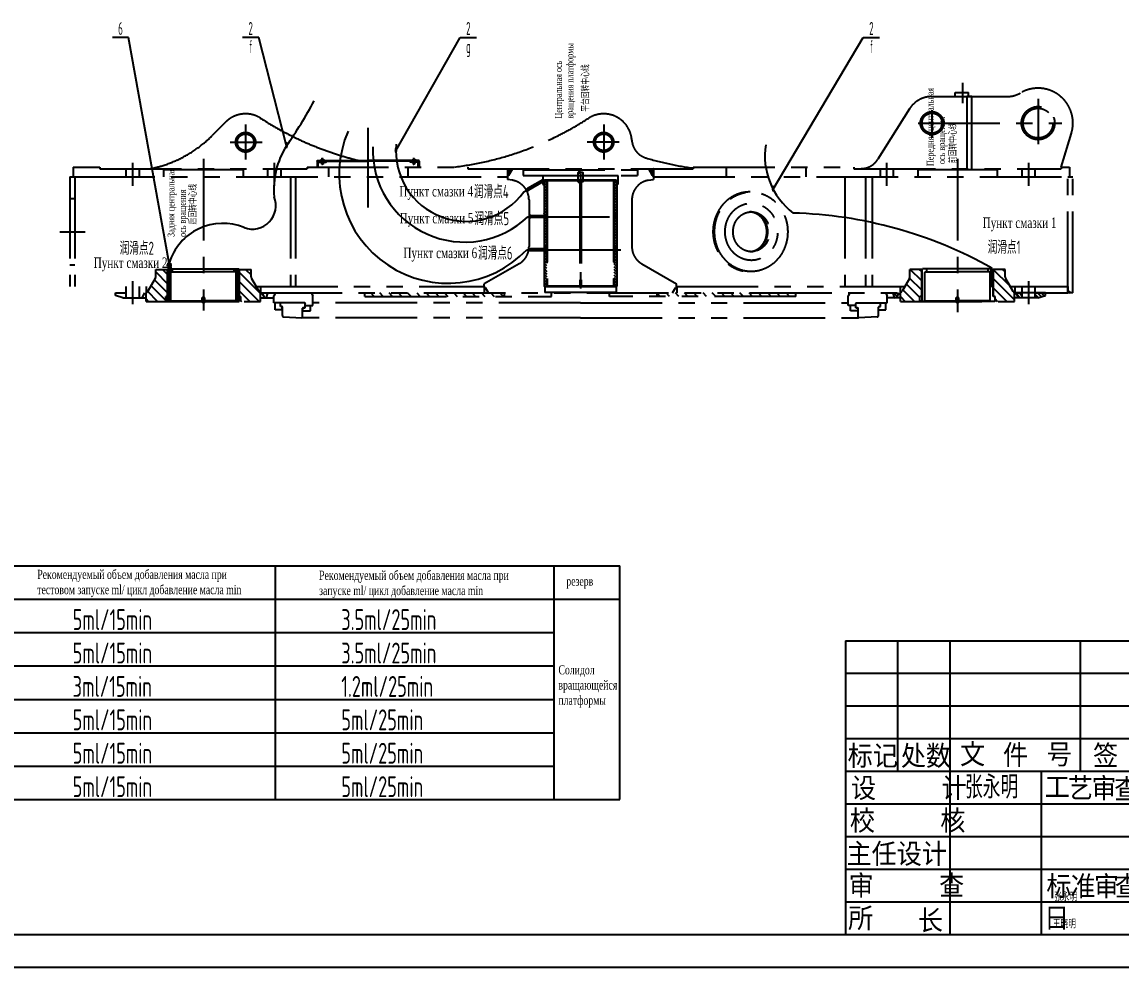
# Model space of a CAD drawing. Header units: millimetres. Extents: x 0 to 21000, y 0 to 14850.
# Drawn here: x 5441 to 13867, y 0 to 7240 of the extents above; entities that cross this region are included whole.
import ezdxf
from ezdxf.enums import TextEntityAlignment as Align

# ---------------------------------------------------------------- set-up
doc = ezdxf.new("R2010")
doc.units = ezdxf.units.MM
doc.header["$LTSCALE"] = 500
doc.linetypes.add('G', pattern=[2, 1.25, -0.25, 0.25, -0.25])
doc.linetypes.add('K', pattern=[2.5, 1.25, -0.25, 0.25, -0.25, 0.25, -0.25])
for name, color, linetype in [('01', 7, 'Continuous'), ('02', 1, 'Continuous'), ('05', 4, 'G'), ('07', 6, 'K'), ('11', 3, 'Continuous'), ('THICK', 7, 'Continuous')]:
    doc.layers.add(name, color=color, linetype=linetype)
doc.styles.get("Standard").update_dxf_attribs({"font": 'isocp', "width": 0.707, "bigfont": 'intecad.shx'})
pattern_1 = [(315, (2441.695, -620.494), (35.35534, 35.35534), [])]

# ---------------------------------------------------------------- blocks, each defined once
blk = doc.blocks.new('*U46')
at = {"layer": '01'}
for p, q in [((-8.4, 0), (-8.4, 8.9)), ((-8.4, 8.9), (0, 8.9)), ((-8.4, 5), (0, 5)), ((0, 8.9), (0, 0)), ((0, -8.9), (0, 0)), ((-8.4, 0), (-8.4, -8.9)), ((-8.4, -5), (0, -5)), ((-8.4, -8.9), (0, -8.9))]:
    blk.add_line(p, q, dxfattribs=at)
at = {"layer": '05'}
blk.add_line((-9.5, 0), (1.1, 0), dxfattribs=at)
blk = doc.blocks.new('*U47')
at = {"layer": '01'}
for p, q in [((-7.7, 2.6), (-7.7, 0)), ((0, 2.6), (-7.7, 2.6)), ((-7.7, 0), (0, 0)), ((0, 0), (-1.5, 2.6)), ((0, 2.6), (1.5, 0)), ((0, 2.6), (7.7, 2.6)), ((7.7, 0), (0, 0)), ((7.7, 2.6), (7.7, 0))]:
    blk.add_line(p, q, dxfattribs=at)
at = {"layer": '05'}
blk.add_line((0, 4.7), (0, -2.1), dxfattribs=at)
blk = doc.blocks.new('headb')
at = {"layer": 'THICK'}
for p, q in [((-180, 45), (-180, 0)), ((-180, 45), (0, 45)), ((-172, 44.98), (-172, 45)), ((-172, 25), (-172, 45)), ((-164, 0), (-164, 45)), ((-144, 25), (-144, 45)), ((-180, 30), (-120, 30)), ((-180, 25), (-120, 25)), ((-150, 0), (-150, 25)), ((-180, 0), (0, 0))]:
    blk.add_line(p, q, dxfattribs=at)
at = {"layer": 'THICK', "color": 3}
for p, q in [((-180, 40), (-120, 40)), ((-180, 35), (-120, 35)), ((-180, 20), (-120, 20)), ((-180, 15), (-120, 15)), ((-180, 10), (-120, 10)), ((-180, 5), (-120, 5))]:
    blk.add_line(p, q, dxfattribs=at)
at = {"insert": (-161.72, 24.32), "char_height": 3.5, "width": 10.6801, "attachment_point": 1}
blk.add_mtext('张永明', dxfattribs=at)
at = {"layer": 'THICK', "color": 3}
for s, p in [('\\M+5B1EA\\M+5BCC7', (-175.84, 27.44)), ('\\M+5B4A6\\M+5CAFD', (-167.69, 27.44)), ('\\M+5CEC4', (-160.55, 27.69)), ('\\M+5BCFE', (-153.97, 27.57)), ('\\M+5BAC5', (-147.27, 27.57)), ('\\M+5B9A4', (-147.58, 22.5)), ('\\M+5D2D5', (-144.03, 22.5)), ('\\M+5C9F3', (-140.42, 22.5)), ('\\M+5B2E9', (-136.94, 22.36)), ('\\M+5B1EA', (-147.32, 7.46)), ('\\M+5D7BC', (-143.65, 7.46)), ('\\M+5C9F3', (-140.04, 7.46)), ('\\M+5B2E9', (-136.84, 7.46)), ('\\M+5CBF9', (-177.7, 2.53)), ('\\M+5B3A4', (-167.02, 2.21))]:
    blk.add_text(s, height=3.5, dxfattribs=at).set_placement(p, align=Align.MIDDLE)
for s, p in [('\\M+5C7A9 \\M+5D7D6', (-142.1, 25.56)), ('\\M+5C9E8     \\M+5BCC6', (-179.18, 20.57)), ('\\M+5D0A3     \\M+5BACB', (-179.36, 15.59)), ('\\M+5D6F7\\M+5C8CE\\M+5C9E8\\M+5BCC6', (-179.87, 10.5)), ('\\M+5C9F3     \\M+5B2E9', (-179.54, 5.64)), ('\\M+5C8D5     \\M+5C6DA', (-149.6, 0.66))]:
    blk.add_text(s, height=3.5, dxfattribs=at).set_placement(p)
blk = doc.blocks.new('*U63')
at = {"layer": '01'}
blk.add_lwpolyline([(25, 5), (415, 5)], dxfattribs=at)
at = {"layer": '02'}
blk.add_lwpolyline([(0, 0), (420, 0)], dxfattribs=at)

msp = doc.modelspace()

# ---------------------------------------------------------------- hatches: boundary and pattern name
at = {"layer": '07', "linetype": 'K'}
h = msp.add_hatch(dxfattribs=at)
h.set_pattern_fill('_USER', color=6, scale=5, angle=45, style=0, double=1, pattern_type=0)
h.set_pattern_definition([(45, (2182.698, -8156.833), (-3.5355339, 3.5355339), []), (135, (2182.698, -8156.833), (-3.5355339, -3.5355339), [])])
h.paths.add_polyline_path([(9160.092, 6115.504), (9160.092, 6059.004, 0.26794919), (9168.752, 6064.004), (9198.485, 6115.504)])
h.paths.add_polyline_path([(10268.931, 6064.004, 0.26794919), (10277.592, 6059.004), (10277.592, 6115.504), (10239.198, 6115.504)])
h = msp.add_hatch(dxfattribs=at)
h.set_pattern_fill('_USER', color=6, scale=15, angle=-45, style=0, pattern_type=0)
h.set_pattern_definition([(315, (8706.163, 6466.325), (10.6066, 10.6066), [])])
h.paths.add_polyline_path([(9995.342, 5754.804), (9995.342, 5773.304), (9997.842, 5773.304), (9997.842, 6024.304), (9994.842, 6027.304), (9975.842, 6027.304), (9972.842, 6024.304), (9972.842, 6020.304, -0.41421356), (9976.842, 6016.304), (9976.842, 5754.804)])
h.paths.add_polyline_path([(9995.342, 5500.804), (9995.342, 5519.304), (9997.842, 5519.304), (9997.842, 5723.304), (9995.342, 5723.304), (9995.342, 5741.804), (9976.842, 5741.804), (9976.842, 5500.804)])
h.paths.add_polyline_path([(9976.842, 5225.304, -0.41421356), (9972.842, 5221.304), (9972.842, 5217.304), (9975.842, 5214.304), (9994.842, 5214.304), (9997.842, 5217.304), (9997.842, 5469.304), (9995.342, 5469.304), (9995.342, 5487.804), (9976.842, 5487.804)])
h.paths.add_polyline_path([(9460.842, 5754.804), (9460.842, 6016.304, -0.41421356), (9464.842, 6020.304), (9464.842, 6024.304), (9461.842, 6027.304), (9442.842, 6027.304), (9439.842, 6024.304), (9439.842, 5773.304), (9442.342, 5773.304), (9442.342, 5754.804)])
h.paths.add_polyline_path([(9439.842, 5519.304), (9442.342, 5519.304), (9442.342, 5500.804), (9460.842, 5500.804), (9460.842, 5741.804), (9442.342, 5741.804), (9442.342, 5723.304), (9439.842, 5723.304)])
h.paths.add_polyline_path([(9460.842, 5487.804), (9442.342, 5487.804), (9442.342, 5469.304), (9439.842, 5469.304), (9439.842, 5217.304), (9442.842, 5214.304), (9461.842, 5214.304), (9464.842, 5217.304), (9464.842, 5221.304, -0.41421356), (9460.842, 5225.304)])
h = msp.add_hatch(dxfattribs=at)
h.set_pattern_fill('_USER', color=6, scale=50, angle=315, style=0, pattern_type=0)
h.set_pattern_definition(pattern_1)
h.paths.add_polyline_path([(7104.842, 5144.004), (7106.449, 5138.004), (7117.337, 5138.004, -0.41421356), (7118.537, 5136.804), (7118.537, 5103.004), (7121.537, 5100.004), (7268.592, 5100.004), (7268.592, 5164.004), (7268.842, 5164.004), (7268.842, 5170.504), (7266.981, 5170.504, -0.26794919), (7255.722, 5177.004), (7199.316, 5274.703, -0.1316525), (7195.967, 5287.203), (7195.967, 5345.004), (7104.842, 5345.004)])
h.paths.add_polyline_path([(6556.842, 5345.004), (6465.717, 5345.004), (6465.717, 5287.203, -0.1316525), (6462.367, 5274.703), (6405.961, 5177.004, -0.26794919), (6394.702, 5170.504), (6392.842, 5170.504), (6392.842, 5164.004), (6393.092, 5164.004), (6393.092, 5100.004), (6540.147, 5100.004), (6543.147, 5103.004), (6543.147, 5136.804, -0.41421356), (6544.347, 5138.004), (6555.234, 5138.004), (6556.842, 5144.004)])
h = msp.add_hatch(dxfattribs=at)
h.set_pattern_fill('_USER', color=6, scale=10, angle=135, style=0, pattern_type=0)
h.set_pattern_definition([(135, (7181.741, 4014.874), (-7.07107, -7.07107), [])])
h.paths.add_polyline_path([(6580.842, 5224.504), (6573.342, 5224.504), (6573.342, 5215.004), (6569.092, 5212.373), (6564.842, 5215.004), (6564.842, 5218.004), (6556.842, 5218.004), (6556.842, 5138.004), (6545.842, 5138.004), (6544.342, 5136.504), (6544.342, 5100.004), (6579.502, 5100.004), (6580.842, 5105.004)])
h.paths.add_polyline_path([(6564.842, 5325.004), (6563.592, 5325.004), (6563.592, 5350.004), (6562.842, 5350.004), (6556.842, 5344.004), (6556.842, 5231.004), (6564.842, 5231.004)])
h.paths.add_polyline_path([(6580.842, 5322.004, -0.41421356), (6583.842, 5325.004), (6594.842, 5325.004), (6594.842, 5350.004), (6574.592, 5350.004), (6574.592, 5325.004), (6573.342, 5325.004), (6573.342, 5224.504), (6580.842, 5224.504)])
h.paths.add_polyline_path([(7080.842, 5322.004), (7080.842, 5105.004), (7082.181, 5100.004), (7104.842, 5100.004), (7104.842, 5344.004), (7098.842, 5350.004), (7066.842, 5350.004), (7066.842, 5325.004), (7077.842, 5325.004, -0.41421356)])
h = msp.add_hatch(dxfattribs=at)
h.set_pattern_fill('_USER', color=6, scale=50, angle=315, style=0, pattern_type=0)
h.set_pattern_definition(pattern_1)
h.paths.add_polyline_path([(12332.842, 5345.004), (12241.717, 5345.004), (12241.717, 5287.203, -0.1316525), (12238.367, 5274.703), (12181.961, 5177.004, -0.26794919), (12170.702, 5170.504), (12168.842, 5170.504), (12168.842, 5164.004), (12169.092, 5164.004), (12169.092, 5100.004), (12316.147, 5100.004), (12319.147, 5103.004), (12319.147, 5138.004), (12331.234, 5138.004), (12332.842, 5144.004)])
h.paths.add_polyline_path([(12880.842, 5144.004), (12882.449, 5138.004), (12894.537, 5138.004), (12894.537, 5103.004), (12897.537, 5100.004), (13044.592, 5100.004), (13044.592, 5164.004), (13044.842, 5164.004), (13044.842, 5170.504), (13042.981, 5170.504, -0.26794919), (13031.722, 5177.004), (12975.316, 5274.703, -0.1316525), (12971.967, 5287.203), (12971.967, 5345.004), (12880.842, 5345.004)])
h = msp.add_hatch(dxfattribs=at)
h.set_pattern_fill('_USER', color=6, scale=50, angle=315, style=0, pattern_type=0)
h.set_pattern_definition(pattern_1)
h.paths.add_polyline_path([(8889.763, 5164.004, 0.00787), (8902.533, 5138.104), (9134.842, 5138.104), (9134.842, 5164.004)])
h.paths.add_polyline_path([(8902.533, 5138.104, -0.00787), (8889.763, 5164.004), (8067.842, 5164.004), (8067.842, 5138.104)])
h.paths.add_polyline_path([(10535.15, 5138.104, 0.00787), (10547.92, 5164.004), (10302.842, 5164.004), (10302.842, 5138.104)])
h.paths.add_polyline_path([(11369.842, 5138.104), (11369.842, 5164.004), (10547.92, 5164.004, -0.00787), (10535.15, 5138.104)])
h = msp.add_hatch(dxfattribs=at)
h.set_pattern_fill('_USER', color=6, scale=20, angle=45, style=0, pattern_type=0)
h.set_pattern_definition([(135, (16995.988, -620.494), (14.142136, 14.142136), [])])
h.paths.add_polyline_path([(13279.842, 5164.004), (13279.842, 5145.004), (13222.842, 5126.004), (13200.442, 5126.004), (13200.442, 5164.004)])
h.paths.add_polyline_path([(13098.842, 5164.004), (13098.842, 5126.004), (13076.281, 5126.004), (13054.342, 5164.004)])
h.paths.add_polyline_path([(12112.842, 5164.004), (12159.342, 5164.004), (12137.402, 5126.004), (12123.024, 5126.004)])
h = msp.add_hatch(dxfattribs=at)
h.set_pattern_fill('_USER', color=6, scale=5, angle=315, style=0, double=1, pattern_type=0)
h.set_pattern_definition([(315, (2441.6947, -620.4945), (3.535534, 3.535534), []), (45, (2441.6947, -620.4945), (-3.535534, 3.535534), [])])
h.paths.add_polyline_path([(13452.842, 5164.004), (13471.842, 5164.004), (13452.842, 5183.004)])

# ---------------------------------------------------------------- linework, layer by layer
at = {"layer": '01'}
for p, q in [((6558.398, 5392.856), (6558.398, 5382.856)), ((6579.785, 5392.856), (6558.398, 5392.856)), ((6579.785, 5392.856), (6579.785, 5382.856)), ((6556.592, 5382.856), (6556.592, 5372.856)), ((6556.592, 5372.856), (6556.592, 5382.856)), ((6556.592, 5367.433), (6556.592, 5357.433)), ((6556.592, 5357.433), (6556.592, 5367.433)), ((6559.989, 5372.856), (6559.989, 5367.433)), ((6559.989, 5357.433), (6559.989, 5350.004)), ((6559.989, 5342.575), (6559.989, 5350.004)), ((6564.386, 5382.856), (6564.386, 5372.856)), ((6564.386, 5367.433), (6564.386, 5357.433)), ((6573.797, 5382.856), (6573.797, 5372.856)), ((6573.797, 5367.433), (6573.797, 5357.433)), ((6577.619, 5372.856), (6577.619, 5367.433)), ((6577.806, 5357.433), (6577.806, 5350.004)), ((6577.806, 5342.575), (6577.806, 5350.004)), ((6581.592, 5382.856), (6581.592, 5372.856)), ((6581.592, 5372.856), (6581.592, 5382.856)), ((6581.592, 5367.433), (6581.592, 5357.433)), ((6581.592, 5357.433), (6581.592, 5367.433)), ((2762.392, 3074.47), (10020.22, 3074.47)), ((7380.722, 3074.47), (7380.722, 1282.47)), ((9515.355, 3074.47), (9515.355, 1282.47)), ((10020.22, 1282.47), (10020.22, 3074.47)), ((2762.392, 2818.47), (10020.22, 2818.47))]:
    msp.add_line(p, q, dxfattribs=at)
at = {"layer": '01', "color": 7, "linetype": 'Continuous'}
for p, q in [((6556.592, 5382.856), (6581.592, 5382.856)), ((6556.592, 5372.856), (6581.592, 5372.856)), ((6556.592, 5367.433), (6581.592, 5367.433)), ((6556.592, 5357.433), (6581.592, 5357.433)), ((2762.392, 2818.47), (10020.22, 2818.47)), ((2762.392, 1282.47), (10020.22, 1282.47))]:
    msp.add_line(p, q, dxfattribs=at)
at = {"layer": '01'}
for centre, radius, start, end in [((4295.66, 8475.576), 3851.661, 325.4579295, 331.4765003), ((8706.112, 6074.03), 835.29, 156.6771946, 316.0491339), ((7975.591, 5962.015), 604.967, 146.9844409, 185.7255969), ((8831.047, 6256.779), 702.904, 177.8076166, 313.664792), ((8844.931, 6252.14), 539.666, 174.5868511, 324.4565052), ((11683.951, 6215.135), 552.764, 171.1517228, 232.4835811), ((7206.105, 5834.153), 180.626, 249.5718923, 21.9465539), ((11255.276, 2492.101), 3285.883, 60.594734, 88.3947505), ((6978.838, 5269.851), 427.811, 67.426535, 163.2902862)]:
    msp.add_arc(centre, radius, start, end, dxfattribs=at)
at = {"layer": '02'}
for p, q in [((6257.976, 7121.193), (6133.976, 7121.193)), ((6569.092, 5392.856), (6257.976, 7121.193)), ((7254.805, 7121.193), (7130.805, 7121.193)), ((7468.312, 6291.641), (7254.805, 7121.193)), ((8305.265, 6252.14), (8798.273, 7121.193)), ((8798.273, 7121.193), (8922.273, 7121.193)), ((11194.44, 5958.373), (11885.476, 7121.193)), ((11885.476, 7121.193), (12009.476, 7121.193))]:
    msp.add_line(p, q, dxfattribs=at)
at = {"layer": '02', "color": 1, "linetype": 'Continuous'}
for p, q in [((4095.075, 2562.47), (9515.355, 2562.47)), ((2762.392, 2306.47), (9515.355, 2306.47)), ((4095.075, 2050.47), (9515.355, 2050.47)), ((4095.075, 1794.47), (9515.355, 1794.47)), ((4095.075, 1538.47), (9515.355, 1538.47))]:
    msp.add_line(p, q, dxfattribs=at)
at = {"layer": '05', "color": 4, "linetype": 'G'}
for p, q in [((8092.842, 5820.053), (8092.842, 6429.988)), ((6830.842, 6191.602), (6830.842, 5028.858)), ((12064.042, 6160.367), (12064.042, 5985.609)), ((12606.842, 6191.602), (12606.842, 5017.358))]:
    msp.add_line(p, q, dxfattribs=at)
at = {"layer": '07', "color": 6, "linetype": 'K'}
for p, q in [((12646.242, 6773.007), (12646.242, 6617.252)), ((12410.842, 6669.004), (12987.063, 6669.004)), ((12588.842, 6699.704), (12690.842, 6699.704)), ((12588.842, 6669.004), (12588.842, 6699.704)), ((12715.842, 6669.004), (12677.842, 6669.004)), ((12677.842, 6669.004), (12677.842, 6115.504)), ((12690.842, 6669.004), (12690.842, 6699.704)), ((12715.842, 6115.504), (12715.842, 6669.004)), ((12238.947, 6573.992), (11996.551, 6188.146)), ((13224.042, 6650.279), (13224.042, 6303.068)), ((12411.242, 6561.443), (12411.242, 6356.634)), ((7000.581, 6472.711), (6898.072, 6369.493)), ((7153.842, 6455.868), (7153.842, 6187.061)), ((9896.842, 6455.868), (9896.842, 6187.061)), ((12305.52, 6465.304), (13405.968, 6465.304)), ((13400.068, 6129.004), (13479.191, 6387.993)), ((7035.426, 6319.004), (7279.977, 6319.004)), ((10015.257, 6319.004), (9770.706, 6319.004)), ((6288.042, 6160.367), (6288.042, 5985.609)), ((7373.642, 6160.367), (7373.642, 5985.609)), ((7702.842, 6179.004), (8092.842, 6179.004)), ((7702.842, 6174.004), (7702.842, 6179.004)), ((7702.842, 6174.004), (7702.842, 6129.004)), ((7737.842, 6174.004), (7702.842, 6174.004)), ((7709.842, 6131.314), (7709.842, 6159.504)), ((7717.342, 6167.004), (7770.53, 6167.004)), ((7742.842, 6188.004), (7733.957, 6188.004)), ((7733.957, 6188.004), (7733.957, 6181.604)), ((7733.957, 6181.604), (7742.842, 6181.604)), ((7736.842, 6179.004), (7736.842, 6167.004)), ((7737.842, 6181.604), (7737.842, 6188.004)), ((7737.842, 6179.004), (7737.842, 6167.004)), ((7737.842, 6177.104), (7742.842, 6177.104)), ((7737.842, 6158.604), (7737.842, 6151.604)), ((7737.842, 6151.604), (7742.842, 6151.604)), ((7738.842, 6167.004), (7738.842, 6177.104)), ((7738.842, 6151.604), (7738.842, 6158.604)), ((7742.842, 6148.169), (7742.842, 6199.98)), ((7742.842, 6191.069), (7742.842, 6148.055)), ((7742.842, 6188.004), (7751.727, 6188.004)), ((7751.727, 6181.604), (7742.842, 6181.604)), ((7747.842, 6177.104), (7742.842, 6177.104)), ((7747.842, 6151.604), (7742.842, 6151.604)), ((7746.842, 6167.004), (7746.842, 6177.104)), ((7746.842, 6151.604), (7746.842, 6158.604)), ((7747.842, 6181.604), (7747.842, 6188.004)), ((7747.842, 6179.004), (7747.842, 6167.004)), ((7772.842, 6174.004), (7747.842, 6174.004)), ((7747.842, 6158.604), (7747.842, 6151.604)), ((7748.842, 6179.004), (7748.842, 6167.004)), ((7751.727, 6188.004), (7751.727, 6181.604)), ((7770.532, 6167.004), (7772.842, 6169.314)), ((7772.842, 6174.004), (8092.842, 6174.004)), ((7772.842, 6174.004), (7772.842, 6169.314)), ((8482.842, 6179.004), (8092.842, 6179.004)), ((8412.842, 6174.004), (8092.842, 6174.004)), ((8412.842, 6174.004), (8437.842, 6174.004)), ((8412.842, 6174.004), (8412.842, 6169.314)), ((8468.342, 6167.004), (8415.154, 6167.004)), ((8433.957, 6188.004), (8433.957, 6181.604)), ((8442.842, 6188.004), (8433.957, 6188.004)), ((8433.957, 6181.604), (8442.842, 6181.604)), ((8436.842, 6179.004), (8436.842, 6167.004)), ((8437.842, 6181.604), (8437.842, 6188.004)), ((8437.842, 6179.004), (8437.842, 6167.004)), ((8437.842, 6177.104), (8442.842, 6177.104)), ((8437.842, 6158.604), (8437.842, 6151.604)), ((8437.842, 6151.604), (8442.842, 6151.604)), ((8438.842, 6167.004), (8438.842, 6177.104)), ((8438.842, 6151.604), (8438.842, 6158.604)), ((8442.842, 6148.169), (8442.842, 6199.98)), ((8442.842, 6191.069), (8442.842, 6148.055)), ((8442.842, 6188.004), (8451.727, 6188.004)), ((8451.727, 6181.604), (8442.842, 6181.604)), ((8447.842, 6177.104), (8442.842, 6177.104)), ((8447.842, 6151.604), (8442.842, 6151.604)), ((8446.842, 6167.004), (8446.842, 6177.104)), ((8446.842, 6151.604), (8446.842, 6158.604)), ((8447.842, 6181.604), (8447.842, 6188.004)), ((8447.842, 6179.004), (8447.842, 6167.004)), ((8447.842, 6174.004), (8482.842, 6174.004)), ((8447.842, 6158.604), (8447.842, 6151.604)), ((8448.842, 6179.004), (8448.842, 6167.004)), ((8451.727, 6188.004), (8451.727, 6181.604)), ((8475.842, 6131.314), (8475.842, 6159.504)), ((8482.842, 6174.004), (8482.842, 6179.004)), ((8482.842, 6174.004), (8482.842, 6129.004)), ((13149.642, 6160.367), (13149.642, 5985.609)), ((5832.842, 6129.004), (6037.092, 6129.004)), ((5832.842, 6129.004), (5832.842, 6053.004)), ((6037.092, 6129.004), (6037.092, 6116.004)), ((6037.092, 6116.004), (7624.592, 6116.004)), ((6237.242, 6116.004), (6237.242, 6053.004)), ((6338.842, 6116.004), (6338.842, 6053.004)), ((6520.342, 6116.004), (6526.342, 6110.004)), ((6526.342, 6110.004), (7135.342, 6110.004)), ((6526.342, 6110.004), (6526.342, 6053.004)), ((7141.342, 6116.004), (7135.342, 6110.004)), ((7135.342, 6110.004), (7135.342, 6053.004)), ((7322.842, 6116.004), (7322.842, 6053.004)), ((7424.442, 6116.004), (7424.442, 6053.004)), ((7624.592, 6129.004), (8855.342, 6129.004)), ((7624.592, 6129.004), (7624.592, 6116.004)), ((7702.842, 6129.004), (7707.532, 6129.004)), ((7707.532, 6129.004), (7709.842, 6131.314)), ((7787.842, 6129.004), (7787.842, 6053.004)), ((8397.842, 6129.004), (8397.842, 6053.004)), ((8482.842, 6129.004), (8478.152, 6129.004)), ((8855.342, 6129.004), (8855.342, 6116.004)), ((8855.342, 6116.004), (10582.342, 6116.004)), ((9160.092, 6115.504), (9160.092, 6034.004)), ((9198.485, 6115.504), (9168.752, 6064.004)), ((9280.692, 6106.504), (9275.207, 6116.004)), ((9280.692, 6106.504), (10156.992, 6106.504)), ((9280.692, 6106.504), (9280.692, 6065.204)), ((9702.135, 6090.204), (9699.842, 6083.904)), ((9699.842, 6083.904), (9699.842, 6065.204)), ((9699.842, 6083.904), (9718.842, 6083.904)), ((9718.842, 6090.204), (9702.135, 6090.204)), ((9718.842, 6090.204), (9735.549, 6090.204)), ((9737.842, 6083.904), (9718.842, 6083.904)), ((9718.842, 6074.115), (9718.842, 5187.976)), ((9735.549, 6090.204), (9737.842, 6083.904)), ((9737.842, 6083.904), (9737.842, 6065.204)), ((10156.992, 6106.504), (10162.476, 6116.004)), ((10156.992, 6106.504), (10156.992, 6065.204)), ((10239.198, 6115.504), (10268.931, 6064.004)), ((10277.592, 6115.504), (10277.592, 6034.004)), ((10582.342, 6129.004), (11813.092, 6129.004)), ((10582.342, 6129.004), (10582.342, 6116.004)), ((10835.842, 6129.004), (10835.842, 6053.004)), ((11445.841, 6129.004), (11445.841, 6053.004)), ((11813.092, 6129.004), (11813.092, 6116.004)), ((11813.092, 6116.004), (13400.592, 6116.004)), ((11867.842, 6117.004), (11867.842, 6115.504)), ((12013.242, 6116.004), (12013.242, 6053.004)), ((12114.842, 6116.004), (12114.842, 6053.004)), ((12296.342, 6116.004), (12302.342, 6110.004)), ((12302.342, 6110.004), (12911.342, 6110.004)), ((12302.342, 6110.004), (12302.342, 6053.504)), ((12917.342, 6116.004), (12911.342, 6110.004)), ((12911.342, 6110.004), (12911.342, 6053.504)), ((13098.842, 6116.004), (13098.842, 6053.004)), ((13200.442, 6116.004), (13200.442, 6053.004)), ((13400.068, 6129.004), (13465.842, 6129.004)), ((13400.592, 6129.004), (13400.592, 6116.004)), ((13465.842, 6129.004), (13465.842, 6053.004)), ((5807.342, 6053.004), (5807.342, 5214.004)), ((5807.342, 6053.004), (5845.342, 6053.004)), ((5832.842, 6053.004), (9160.092, 6053.004)), ((5845.342, 6053.004), (5845.342, 5214.004)), ((7497.842, 6053.004), (7497.842, 5214.004)), ((7535.842, 6053.004), (7535.842, 5214.004)), ((9199.236, 6027.102), (9160.092, 6034.004)), ((9280.692, 6065.204), (10156.992, 6065.204)), ((9284.044, 5938.421), (9445.168, 6031.446)), ((9431.592, 6031.691), (9313.596, 5963.566)), ((9431.592, 6015.525), (9320.596, 5951.442)), ((9431.592, 6062.204), (9428.592, 6065.204)), ((9431.592, 6062.204), (9431.592, 5995.204)), ((10006.092, 6062.204), (9431.592, 6062.204)), ((9431.592, 5995.204), (9439.842, 5995.204)), ((9439.842, 5992.204), (9436.842, 5995.204)), ((9442.842, 6027.304), (9439.842, 6024.304)), ((9439.842, 6024.304), (9439.842, 5773.304)), ((9439.842, 5992.204), (9439.842, 5215.504)), ((9994.842, 6027.304), (9442.842, 6027.304)), ((9460.842, 6016.304), (9460.842, 5225.304)), ((9461.842, 6027.304), (9464.842, 6024.304)), ((9464.842, 6024.304), (9464.842, 5217.304)), ((9972.842, 6024.304), (9464.842, 6024.304)), ((9699.842, 6065.204), (9699.842, 6020.504)), ((9699.842, 6020.504), (9702.135, 6014.204)), ((9699.842, 6020.504), (9718.842, 6020.504)), ((9702.135, 6014.204), (9718.842, 6014.204)), ((9713.342, 6014.804), (9713.342, 5226.804)), ((9737.842, 6020.504), (9718.842, 6020.504)), ((9735.549, 6014.204), (9718.842, 6014.204)), ((9724.342, 6014.804), (9724.342, 5226.804)), ((9737.842, 6020.504), (9735.549, 6014.204)), ((9737.842, 6065.204), (9737.842, 6020.504)), ((9975.842, 6027.304), (9972.842, 6024.304)), ((9972.842, 6024.304), (9972.842, 5217.304)), ((9976.842, 6016.304), (9976.842, 5225.304)), ((9997.842, 6024.304), (9994.842, 6027.304)), ((9997.842, 6024.304), (9997.842, 5773.304)), ((9997.842, 5992.204), (10000.842, 5995.204)), ((9997.842, 5995.204), (10006.092, 5995.204)), ((9997.842, 5992.204), (9997.842, 5215.504)), ((10006.092, 6062.204), (10009.092, 6065.204)), ((10006.092, 6062.204), (10006.092, 5995.204)), ((10238.447, 6027.102), (10277.592, 6034.004)), ((10277.592, 6053.004), (13465.842, 6053.004)), ((11742.829, 6053.004), (11742.829, 5214.004)), ((11903.342, 6053.004), (11903.342, 5214.004)), ((11953.342, 6053.004), (11953.342, 5214.004)), ((13452.842, 5164.004), (13452.842, 6053.004)), ((13452.842, 6053.004), (13490.842, 6053.004)), ((13490.842, 5164.004), (13490.842, 6053.004)), ((9300.833, 5959.4), (9312.967, 5964.656)), ((9301.511, 5958.332), (9313.596, 5963.566)), ((9310.021, 5943.593), (9320.596, 5951.442)), ((9310.607, 5942.471), (9321.226, 5950.352)), ((9317.096, 5957.504), (9312.967, 5964.656)), ((9317.096, 5957.504), (9321.226, 5950.352)), ((5807.342, 5887.004), (5845.342, 5887.004)), ((9324.842, 5877.411), (9324.842, 5519.004)), ((10112.842, 5877.411), (10112.842, 5519.004)), ((9316.359, 5748.304), (10028.166, 5748.304)), ((9337.842, 5755.304), (9324.842, 5756.804)), ((9337.842, 5741.304), (9324.842, 5739.804)), ((9337.842, 5756.562), (9324.985, 5758.046)), ((9337.842, 5740.046), (9324.985, 5738.562)), ((9337.842, 5756.562), (9337.842, 5740.046)), ((9439.842, 5755.304), (9337.842, 5755.304)), ((9439.842, 5741.304), (9337.842, 5741.304)), ((9442.342, 5773.304), (9439.842, 5773.304)), ((9442.342, 5773.304), (9442.342, 5723.304)), ((9460.842, 5754.804), (9442.342, 5754.804)), ((9460.842, 5741.804), (9442.342, 5741.804)), ((9976.842, 5754.804), (9995.342, 5754.804)), ((9976.842, 5741.804), (9995.342, 5741.804)), ((9995.342, 5773.304), (9995.342, 5723.304)), ((9995.342, 5773.304), (9997.842, 5773.304)), ((9439.842, 5723.304), (9439.842, 5519.304)), ((9442.342, 5723.304), (9439.842, 5723.304)), ((9995.342, 5723.304), (9997.842, 5723.304)), ((9997.842, 5723.304), (9997.842, 5519.304)), ((5730.972, 5633.004), (5926.143, 5633.004)), ((9307.467, 5494.304), (9453.867, 5494.304)), ((9337.842, 5486.046), (9320.774, 5484.076)), ((9337.842, 5487.304), (9321.074, 5485.369)), ((9337.842, 5501.304), (9323.986, 5502.903)), ((9337.842, 5502.562), (9324.114, 5504.146)), ((9337.842, 5502.562), (9337.842, 5486.046)), ((9439.842, 5501.304), (9337.842, 5501.304)), ((9439.842, 5487.304), (9337.842, 5487.304)), ((9416.74, 5494.304), (10028.166, 5494.304)), ((9442.342, 5519.304), (9439.842, 5519.304)), ((9442.342, 5519.304), (9442.342, 5469.304)), ((9460.842, 5500.804), (9442.342, 5500.804)), ((9460.842, 5487.804), (9442.342, 5487.804)), ((9976.842, 5500.804), (9995.342, 5500.804)), ((9976.842, 5487.804), (9995.342, 5487.804)), ((9995.342, 5519.304), (9995.342, 5469.304)), ((9995.342, 5519.304), (9997.842, 5519.304)), ((9439.842, 5469.304), (9439.842, 5217.304)), ((9442.342, 5469.304), (9439.842, 5469.304)), ((9995.342, 5469.304), (9997.842, 5469.304)), ((9997.842, 5469.304), (9997.842, 5217.304)), ((5807.342, 5379.004), (5845.342, 5379.004)), ((6465.717, 5287.203), (6465.717, 5345.004)), ((6465.717, 5345.004), (6557.842, 5345.004)), ((6562.842, 5350.004), (6556.842, 5344.004)), ((6556.842, 5144.004), (6556.842, 5345.004)), ((6556.842, 5344.004), (6556.842, 5138.004)), ((6562.842, 5350.004), (7098.842, 5350.004)), ((6563.592, 5350.004), (6563.592, 5325.004)), ((6564.842, 5215.004), (6564.842, 5325.004)), ((6569.092, 5208.524), (6569.092, 5354.659)), ((6573.342, 5215.004), (6573.342, 5325.004)), ((6574.592, 5350.004), (6574.592, 5325.004)), ((6580.842, 5105.004), (6580.842, 5322.004)), ((6583.842, 5325.004), (6830.842, 5325.004)), ((6594.842, 5325.004), (6594.842, 5350.004)), ((7077.842, 5325.004), (6830.842, 5325.004)), ((7066.842, 5325.004), (7066.842, 5350.004)), ((7080.842, 5105.004), (7080.842, 5322.004)), ((7104.842, 5344.004), (7098.842, 5350.004)), ((7103.842, 5345.004), (7195.967, 5345.004)), ((7104.842, 5144.004), (7104.842, 5345.004)), ((7104.842, 5344.004), (7104.842, 5100.004)), ((7195.967, 5287.203), (7195.967, 5345.004)), ((9248.842, 5387.368), (8982.342, 5233.504)), ((10188.842, 5387.368), (10455.342, 5233.504)), ((12241.717, 5287.203), (12241.717, 5345.004)), ((12333.842, 5345.004), (12241.717, 5345.004)), ((12332.842, 5344.004), (12338.842, 5350.004)), ((12332.842, 5144.004), (12332.842, 5345.004)), ((12332.842, 5344.004), (12332.842, 5100.004)), ((12874.842, 5350.004), (12338.842, 5350.004)), ((12356.842, 5105.004), (12356.842, 5322.004)), ((12359.842, 5325.004), (12606.842, 5325.004)), ((12370.842, 5325.004), (12370.842, 5350.004)), ((12853.842, 5325.004), (12606.842, 5325.004)), ((12842.842, 5325.004), (12842.842, 5350.004)), ((12856.842, 5105.004), (12856.842, 5322.004)), ((12863.092, 5350.004), (12863.092, 5325.004)), ((12874.092, 5325.004), (12863.092, 5325.004)), ((12864.342, 5215.004), (12864.342, 5325.004)), ((12868.592, 5208.524), (12868.592, 5354.659)), ((12872.842, 5215.004), (12872.842, 5325.004)), ((12874.092, 5350.004), (12874.092, 5325.004)), ((12874.842, 5350.004), (12880.842, 5344.004)), ((12971.967, 5345.004), (12879.842, 5345.004)), ((12880.842, 5144.004), (12880.842, 5345.004)), ((12880.842, 5344.004), (12880.842, 5138.004)), ((12971.967, 5287.203), (12971.967, 5345.004)), ((6288.042, 5253.432), (6288.042, 5078.674)), ((6462.367, 5274.703), (6405.961, 5177.004)), ((6551.33, 5224.504), (6587.644, 5224.504)), ((6556.842, 5231.004), (6564.842, 5231.004)), ((7199.316, 5274.703), (7255.722, 5177.004)), ((8982.342, 5208.504), (8982.342, 5233.504)), ((10455.342, 5208.504), (10455.342, 5233.504)), ((12238.367, 5274.703), (12181.961, 5177.004)), ((12886.353, 5224.504), (12850.039, 5224.504)), ((12880.842, 5231.004), (12872.842, 5231.004)), ((12975.316, 5274.703), (13031.722, 5177.004)), ((13149.642, 5253.432), (13149.642, 5078.674)), ((6157.842, 5145.004), (6157.842, 5164.004)), ((6157.842, 5164.004), (6237.242, 5164.004)), ((6214.842, 5126.004), (6157.842, 5145.004)), ((6237.242, 5214.004), (6237.242, 5126.004)), ((6338.842, 5214.004), (6338.842, 5126.004)), ((6361.402, 5126.004), (6383.342, 5164.004)), ((6392.842, 5214.004), (6392.842, 5164.004)), ((6392.842, 5214.004), (6392.842, 5164.004)), ((6394.702, 5170.504), (6392.842, 5170.504)), ((6393.092, 5100.004), (6393.092, 5164.004)), ((6555.234, 5138.004), (6556.842, 5144.004)), ((6556.842, 5218.004), (6564.842, 5218.004)), ((6564.842, 5215.004), (6573.342, 5215.004)), ((6569.092, 5212.373), (6564.842, 5215.004)), ((6569.092, 5212.373), (6573.342, 5215.004)), ((7106.449, 5138.004), (7104.842, 5144.004)), ((7234.36, 5214.004), (8982.342, 5214.004)), ((7266.981, 5170.504), (7268.842, 5170.504)), ((7268.592, 5164.004), (12169.092, 5164.004)), ((7268.592, 5164.004), (7527.069, 5164.004)), ((7268.592, 5100.004), (7268.592, 5164.004)), ((7268.842, 5214.004), (7268.842, 5164.004)), ((7300.281, 5126.004), (7278.342, 5164.004)), ((7314.66, 5126.004), (7324.842, 5164.004)), ((7382.342, 5164.004), (7369.342, 5142.004)), ((7369.342, 5087.304), (7369.342, 5142.004)), ((7655.842, 5164.004), (7668.842, 5142.004)), ((7668.842, 5069.304), (7668.842, 5142.004)), ((8067.842, 5138.104), (8067.842, 5164.004)), ((8980.592, 5214.004), (8980.592, 5164.004)), ((9013.807, 5164.004), (8991.002, 5203.504)), ((9134.842, 5164.004), (9134.842, 5138.104)), ((9442.842, 5214.304), (9439.842, 5217.304)), ((9441.042, 5214.304), (9996.642, 5214.304)), ((9994.842, 5214.304), (9442.842, 5214.304)), ((9445.842, 5167.004), (9442.842, 5164.004)), ((9445.842, 5214.304), (9445.842, 5167.504)), ((9991.842, 5167.004), (9445.842, 5167.004)), ((9461.842, 5214.304), (9464.842, 5217.304)), ((9972.842, 5217.304), (9464.842, 5217.304)), ((9496.434, 5138.104), (9496.434, 5164.004)), ((9941.249, 5138.104), (9941.249, 5164.004)), ((9975.842, 5214.304), (9972.842, 5217.304)), ((9991.842, 5214.304), (9991.842, 5167.004)), ((9991.842, 5167.004), (9994.842, 5164.004)), ((9994.842, 5214.304), (9997.842, 5217.304)), ((10302.842, 5164.004), (10302.842, 5138.104)), ((10423.876, 5164.004), (10446.681, 5203.504)), ((10455.342, 5214.004), (12203.323, 5214.004)), ((10457.092, 5214.004), (10457.092, 5164.004)), ((11369.842, 5138.104), (11369.842, 5164.004)), ((11781.842, 5164.004), (11768.842, 5142.004)), ((11768.842, 5069.304), (11768.842, 5142.004)), ((12055.342, 5164.004), (12068.342, 5142.004)), ((12068.342, 5087.304), (12068.342, 5142.004)), ((12123.024, 5126.004), (12112.842, 5164.004)), ((12137.402, 5126.004), (12159.342, 5164.004)), ((12168.842, 5214.004), (12168.842, 5164.004)), ((12168.842, 5214.004), (12168.842, 5164.004)), ((12170.702, 5170.504), (12168.842, 5170.504)), ((12169.092, 5100.004), (12169.092, 5164.004)), ((12331.234, 5138.004), (12332.842, 5144.004)), ((12872.842, 5215.004), (12864.342, 5215.004)), ((12868.592, 5212.373), (12864.342, 5215.004)), ((12868.592, 5212.373), (12872.842, 5215.004)), ((12880.842, 5218.004), (12872.842, 5218.004)), ((12882.449, 5138.004), (12880.842, 5144.004)), ((13010.36, 5214.004), (13452.842, 5214.004)), ((13042.981, 5170.504), (13044.842, 5170.504)), ((13279.842, 5164.004), (13044.592, 5164.004)), ((13044.592, 5100.004), (13044.592, 5164.004)), ((13044.592, 5164.004), (13098.842, 5164.004)), ((13044.842, 5214.004), (13044.842, 5164.004)), ((13044.842, 5214.004), (13044.842, 5164.004)), ((13044.842, 5214.004), (13044.842, 5164.004)), ((13076.281, 5126.004), (13054.342, 5164.004)), ((13098.842, 5214.004), (13098.842, 5126.004)), ((13200.442, 5214.004), (13200.442, 5126.004)), ((13200.442, 5164.004), (13452.842, 5164.004)), ((13222.842, 5126.004), (13279.842, 5145.004)), ((13279.842, 5145.004), (13279.842, 5164.004)), ((13452.842, 5214.004), (13452.842, 5164.004)), ((13452.842, 5183.004), (13471.842, 5164.004)), ((13490.842, 5164.004), (13452.842, 5164.004)), ((6214.842, 5126.004), (6393.092, 5126.004)), ((6393.092, 5100.004), (7268.592, 5100.004)), ((6543.147, 5103.004), (6540.147, 5100.004)), ((6543.147, 5103.004), (6543.147, 5136.804)), ((6544.342, 5103.004), (6543.147, 5103.004)), ((6545.842, 5138.004), (6544.342, 5136.504)), ((6544.342, 5136.504), (6544.342, 5100.004)), ((6544.342, 5100.004), (7104.842, 5100.004)), ((6544.347, 5138.004), (6556.842, 5138.004)), ((6579.502, 5100.004), (6580.842, 5105.004)), ((6580.842, 5105.004), (6830.842, 5105.004)), ((6820.842, 5126.882), (6828.342, 5131.212)), ((6820.842, 5100.004), (6820.842, 5126.882)), ((6820.842, 5126.882), (6830.842, 5126.882)), ((6820.842, 5093.212), (6820.842, 5100.004)), ((6822.842, 5091.212), (6820.842, 5093.212)), ((6820.842, 5093.212), (6830.842, 5093.212)), ((6822.842, 5100.004), (6822.842, 5126.882)), ((6822.842, 5091.212), (6822.842, 5100.004)), ((6830.842, 5091.212), (6822.842, 5091.212)), ((6828.342, 5131.212), (6830.842, 5131.212)), ((6830.842, 5088.9), (6830.842, 5132.472)), ((6833.342, 5131.212), (6830.842, 5131.212)), ((6840.842, 5126.882), (6830.842, 5126.882)), ((7080.842, 5105.004), (6830.842, 5105.004)), ((6840.842, 5093.212), (6830.842, 5093.212)), ((6830.842, 5091.212), (6838.842, 5091.212)), ((6840.842, 5126.882), (6833.342, 5131.212)), ((6838.842, 5100.004), (6838.842, 5126.882)), ((6838.842, 5091.212), (6838.842, 5100.004)), ((6838.842, 5091.212), (6840.842, 5093.212)), ((6840.842, 5100.004), (6840.842, 5126.882)), ((6840.842, 5093.212), (6840.842, 5100.004)), ((7082.181, 5100.004), (7080.842, 5105.004)), ((7118.537, 5103.004), (7104.842, 5103.004)), ((7106.449, 5138.004), (7117.337, 5138.004)), ((7118.537, 5103.004), (7118.537, 5136.804)), ((7118.537, 5103.004), (7121.537, 5100.004)), ((7268.592, 5126.004), (7314.66, 5126.004)), ((7314.66, 5126.004), (7369.342, 5126.004)), ((7607.592, 5087.304), (7369.342, 5087.304)), ((7380.842, 5034.304), (7380.842, 5087.304)), ((7420.842, 5059.304), (7420.842, 5087.304)), ((7432.842, 5059.304), (7420.842, 5059.304)), ((7431.842, 5059.304), (7434.842, 5056.304)), ((7434.842, 5034.304), (7434.842, 5056.304)), ((7435.842, 4990.403), (7435.842, 5056.304)), ((7607.592, 5087.304), (7610.592, 5084.304)), ((7610.592, 5049.304), (7610.592, 5084.304)), ((7610.592, 5069.304), (7668.842, 5069.304)), ((7650.592, 5027.304), (7650.592, 5069.304)), ((9718.842, 5087.304), (7668.842, 5087.304)), ((8067.842, 5138.104), (9496.434, 5138.104)), ((9718.842, 5087.304), (11768.842, 5087.304)), ((11369.842, 5138.104), (9941.249, 5138.104)), ((11827.092, 5069.304), (11768.842, 5069.304)), ((11787.092, 5027.304), (11787.092, 5069.304)), ((11830.092, 5087.304), (11827.092, 5084.304)), ((11827.092, 5049.304), (11827.092, 5084.304)), ((11830.092, 5087.304), (12068.342, 5087.304)), ((12001.842, 4990.403), (12001.842, 5056.304)), ((12005.842, 5059.304), (12002.842, 5056.304)), ((12002.842, 5034.304), (12002.842, 5056.304)), ((12004.842, 5059.304), (12016.842, 5059.304)), ((12016.842, 5059.304), (12016.842, 5087.304)), ((12056.842, 5034.304), (12056.842, 5087.304)), ((12123.024, 5126.004), (12068.342, 5126.004)), ((12169.092, 5126.004), (12123.024, 5126.004)), ((12169.092, 5100.004), (13044.592, 5100.004)), ((12319.147, 5103.004), (12316.147, 5100.004)), ((12319.147, 5103.004), (12319.147, 5136.804)), ((12319.147, 5103.004), (12332.842, 5103.004)), ((12331.234, 5138.004), (12320.347, 5138.004)), ((12893.342, 5100.004), (12332.842, 5100.004)), ((12355.502, 5100.004), (12356.842, 5105.004)), ((12356.842, 5105.004), (12606.842, 5105.004)), ((12596.842, 5126.882), (12604.342, 5131.212)), ((12596.842, 5100.004), (12596.842, 5126.882)), ((12596.842, 5126.882), (12606.842, 5126.882)), ((12596.842, 5093.212), (12596.842, 5100.004)), ((12596.842, 5093.212), (12606.842, 5093.212)), ((12598.842, 5091.212), (12596.842, 5093.212)), ((12598.842, 5100.004), (12598.842, 5126.882)), ((12598.842, 5091.212), (12598.842, 5100.004)), ((12606.842, 5091.212), (12598.842, 5091.212)), ((12604.342, 5131.212), (12606.842, 5131.212)), ((12606.842, 5088.9), (12606.842, 5132.472)), ((12609.342, 5131.212), (12606.842, 5131.212)), ((12616.842, 5126.882), (12606.842, 5126.882)), ((12856.842, 5105.004), (12606.842, 5105.004)), ((12616.842, 5093.212), (12606.842, 5093.212)), ((12606.842, 5091.212), (12614.842, 5091.212)), ((12616.842, 5126.882), (12609.342, 5131.212)), ((12614.842, 5100.004), (12614.842, 5126.882)), ((12614.842, 5091.212), (12614.842, 5100.004)), ((12614.842, 5091.212), (12616.842, 5093.212)), ((12616.842, 5100.004), (12616.842, 5126.882)), ((12616.842, 5093.212), (12616.842, 5100.004)), ((12858.181, 5100.004), (12856.842, 5105.004)), ((12893.337, 5138.004), (12880.842, 5138.004)), ((12891.842, 5138.004), (12893.342, 5136.504)), ((12893.342, 5136.504), (12893.342, 5100.004)), ((12893.342, 5103.004), (12894.537, 5103.004)), ((12894.537, 5103.004), (12894.537, 5136.804)), ((12894.537, 5103.004), (12897.537, 5100.004)), ((13222.842, 5126.004), (13044.592, 5126.004)), ((7434.842, 5034.304), (7380.842, 5034.304)), ((7445.276, 4980.419), (7585.309, 4972.48)), ((9718.842, 4972.472), (7585.592, 4972.472)), ((7590.592, 4977.472), (7590.592, 5047.304)), ((7591.592, 5046.304), (7594.592, 5049.304)), ((7591.592, 5027.304), (7591.592, 5046.304)), ((7591.592, 5027.304), (7650.592, 5027.304)), ((7610.592, 5049.304), (7592.592, 5049.304)), ((7595.542, 5049.304), (7610.642, 5049.304)), ((7600.492, 5049.304), (7610.642, 5049.304)), ((9718.842, 4972.472), (11852.092, 4972.472)), ((11846.092, 5027.304), (11787.092, 5027.304)), ((11842.142, 5049.304), (11827.042, 5049.304)), ((11837.192, 5049.304), (11827.042, 5049.304)), ((11827.092, 5049.304), (11845.092, 5049.304)), ((11846.092, 5046.304), (11843.092, 5049.304)), ((11846.092, 5027.304), (11846.092, 5046.304)), ((11847.092, 4977.472), (11847.092, 5047.304)), ((11992.408, 4980.419), (11852.375, 4972.48)), ((12002.842, 5034.304), (12056.842, 5034.304))]:
    msp.add_line(p, q, dxfattribs=at)
for centre, radius in [((13224.042, 6465.304), 127), ((13224.042, 6465.304), 114), ((12411.242, 6465.304), 88.5), ((12411.242, 6465.304), 76.5), ((7153.842, 6319.004), 76), ((7153.842, 6319.004), 63.5), ((9896.842, 6319.004), 76), ((9896.842, 6319.004), 63.5), ((9718.842, 5748.304), 5.5), ((9718.842, 5494.304), 5.5)]:
    msp.add_circle(centre, radius, dxfattribs=at)
for centre, radius, start, end in [((12410.842, 6466.004), 203, 90, 147.8620565), ((12987.063, 6872.004), 203, 270, 300.2506503), ((13223.842, 6466.004), 267, 343.0116921, 120.2506503), ((7153.842, 6320.504), 216, 56.2040326, 135.197576), ((8595.842, 8548.504), 2438, 236.9650978, 244.7266286), ((8454.714, 8548.504), 2438, 296.7485829, 302.9139527), ((9896.842, 6320.504), 216, 3.7214222, 123.7959674), ((6248.842, 7014.261), 915, 280.9777501, 315.197576), ((8595.842, 8548.504), 2438, 244.7266286, 256.385923), ((8454.714, 8548.504), 2438, 277.0628771, 296.7485829), ((10264.066, 6344.389), 152, 183.7214222, 253.434197), ((7717.342, 6159.504), 7.5, 90, 180), ((7770.532, 6169.314), 2.31, 269.9540457, 0), ((8415.152, 6169.314), 2.31, 180, 270.0459543), ((8468.342, 6159.504), 7.5, 0, 90), ((10915.842, 8535.504), 2438, 253.434197, 262.1377185), ((11867.842, 6269.004), 152, 270, 327.8620565), ((7707.532, 6131.314), 2.31, 270, 359.9949866), ((8478.152, 6131.314), 2.31, 180.0050134, 270), ((9160.092, 6069.004), 10, 270, 330), ((9172.842, 5877.411), 152, 0, 80), ((9464.842, 6016.304), 4, 90, 180), ((9718.842, 6014.804), 5.5, 0, 180), ((9972.842, 6016.304), 4, 0, 90), ((10264.842, 5877.411), 152, 100, 180), ((10277.592, 6069.004), 10, 210, 270), ((9172.842, 5519.004), 152, 300, 0), ((10264.842, 5519.004), 152, 180, 240), ((7077.842, 5322.004), 3, 0, 90), ((12359.842, 5322.004), 3, 90, 180), ((12853.842, 5322.004), 3, 0, 90), ((6440.717, 5287.203), 25, 330, 0), ((7220.967, 5287.203), 25, 180, 210), ((9464.842, 5225.304), 4, 180, 270), ((9718.842, 5226.804), 5.5, 180, 0), ((9972.842, 5225.304), 4, 270, 0), ((12216.717, 5287.203), 25, 330, 0), ((12996.967, 5287.203), 25, 180, 210), ((6394.702, 5183.504), 13, 270, 330), ((7266.981, 5183.504), 13, 210, 270), ((8982.342, 5198.504), 10, 30, 90), ((9441.042, 5215.504), 1.2, 180, 270), ((9996.642, 5215.504), 1.2, 270, 0), ((10455.342, 5198.504), 10, 90, 150), ((12170.702, 5183.504), 13, 270, 330), ((13042.981, 5183.504), 13, 210, 270), ((6544.347, 5136.804), 1.2, 90, 180), ((7117.337, 5136.804), 1.2, 0, 90), ((7432.842, 5056.304), 3, 0, 90), ((7607.592, 5084.304), 3, 0, 90), ((11830.092, 5084.304), 3, 90, 180), ((12004.842, 5056.304), 3, 90, 180), ((12320.347, 5136.804), 1.2, 90, 180), ((12893.337, 5136.804), 1.2, 0, 90), ((7445.842, 4990.403), 10, 180, 266.7552087), ((7585.592, 4977.472), 5, 266.7552087, 0), ((7592.592, 5047.304), 2, 90, 180), ((11845.092, 5047.304), 2, 0, 90), ((11852.092, 4977.472), 5, 180, 273.2447913), ((11991.842, 4990.403), 10, 273.2447913, 0)]:
    msp.add_arc(centre, radius, start, end, dxfattribs=at)
for centre, major_axis, start_param, end_param in [((11013.91, 5633.004), (0, -305), 3.11964242, 6.30513554), ((11006.376, 5633.004), (0, -152.5), 0.07725048, 3.06434218), ((11013.91, 5633.004), (0, -152.5), 0.05029028, 3.09130237)]:
    msp.add_ellipse(centre, major_axis=major_axis, ratio=0.91803858, start_param=start_param, end_param=end_param, dxfattribs=at)
for centre, major_axis in [((11026.201, 5633.004), (0, -305)), ((11027.985, 5633.004), (0, -219)), ((11027.985, 5633.004), (0, -152.5))]:
    msp.add_ellipse(centre, major_axis=major_axis, ratio=0.91803858, dxfattribs=at)

# ---------------------------------------------------------------- block references
at = {"xscale": 50, "yscale": 50, "zscale": 50}
msp.add_blockref('headb', (20750, 250), dxfattribs=at)
at = {"layer": '01', "xscale": 50, "yscale": 50, "zscale": 50}
msp.add_blockref('*U63', (0, 0), dxfattribs=at)
at = {"layer": '07', "color": 6, "linetype": 'K', "rotation": 90}
msp.add_blockref('*U46', (7742.842, 6167.004), dxfattribs=at)
at = {"layer": '07', "color": 6, "linetype": 'K'}
msp.add_blockref('*U47', (7742.842, 6179.004), dxfattribs=at)
at = {"layer": '07', "color": 6, "linetype": 'K', "xscale": -1, "rotation": 270}
msp.add_blockref('*U46', (8442.842, 6167.004), dxfattribs=at)
at = {"layer": '07', "color": 6, "linetype": 'K', "xscale": -1}
msp.add_blockref('*U47', (8442.842, 6179.004), dxfattribs=at)

# ---------------------------------------------------------------- texts
at = {"layer": '01', "color": 3, "attachment_point": 1}
for s, insert, char_height, width in [('{\\fTimes New Roman|b0|i0|c204|p18;Пункт смазки \\fTimes New Roman|b0|i0|c238|p18;4}', (8331.539, 5983.537), 80, 567.09831), ('{\\fTimes New Roman|b0|i0|c204|p18;Пункт смазки \\fTimes New Roman|b0|i0|c238|p18;5}', (8334.14, 5777.699), 80, 567.09831), ('{\\fTimes New Roman|b0|i0|c204|p18;Пункт смазки 1}', (12799.569, 5742.465), 80, 567.09831), ('{\\fTimes New Roman|b0|i0|c204|p18;Пункт смазки \\fTimes New Roman|b0|i0|c238|p18;6}', (8362.736, 5511.012), 80, 567.09831), ('{\\fTimes New Roman|b0|i0|c204|p18;Пункт смазки \\fTimes New Roman|b0|i0|c238|p18;2}', (5990.848, 5435.939), 80, 567.09831), ('{\\fTimes New Roman|b0|i0|c204|p18;Рекомендуемый объем добавления масла при тестовом запуске ml/ цикл добавление масла min}', (5558.389, 3043.179), 70, 1568.1624), ('{\\fTimes New Roman|b0|i0|c204|p18;Рекомендуемый объем добавления масла при запуске ml/ цикл добавление масла min}', (7717.402, 3036.134), 70, 1568.1624), ('{\\fTimes New Roman|b0|i0|c204|p18;резерв}', (9610.723, 2991.909), 70, 555.96913), ('{\\fTimes New Roman|b0|i0|c204|p18;Солидол вращающейся платформы}', (9550.207, 2312.397), 70, 555.96913)]:
    msp.add_mtext(s, dxfattribs=dict(at, insert=insert, char_height=char_height, width=width))
at = {"layer": '02', "width": 0.605172}
for p, p2 in [((7456.312, 6271.641), (7480.312, 6271.641)), ((8293.265, 6232.14), (8317.265, 6232.14)), ((11182.44, 5938.373), (11206.44, 5938.373)), ((6557.092, 5372.856), (6581.092, 5372.856))]:
    msp.add_text('\\M+5A1F1', height=40, dxfattribs=at).set_placement(p, p2, align=Align.FIT)
at = {"layer": '11'}
for s, width, p, p2 in [('6', 0.600695, (6178.148, 7141.193), (6213.804, 7141.193)), ('2', 0.562593, (7175.816, 7141.193), (7209.793, 7141.193)), ('2', 0.562593, (8843.285, 7141.193), (8877.261, 7141.193)), ('2', 0.562593, (11930.488, 7141.193), (11964.464, 7141.193)), ('f', 0.471333, (7182.306, 7002.198), (7203.303, 7002.198)), ('f', 0.471333, (11936.978, 7002.198), (11957.974, 7002.198)), ('g', 0.569812, (8843.739, 7002.198), (8876.808, 7002.198))]:
    msp.add_text(s, height=98.995, dxfattribs=dict(at, width=width)).set_placement(p, p2, align=Align.FIT)
at = {"layer": '11', "width": 0.669125}
for s, p in [('\\M+5C8F3\\M+5BBAC\\M+5B5E34', (8903.487, 5889.927)), ('\\M+5C8F3\\M+5BBAC\\M+5B5E35', (8907.829, 5683.541)), ('\\M+5C8F3\\M+5BBAC\\M+5B5E32', (6190.059, 5456.643)), ('\\M+5C8F3\\M+5BBAC\\M+5B5E31', (12838.689, 5464.485)), ('\\M+5C8F3\\M+5BBAC\\M+5B5E36', (8934.502, 5419.508))]:
    msp.add_text(s, height=100, dxfattribs=at).set_placement(p)
at = {"layer": '11', "color": 3, "linetype": 'Continuous', "width": 0.707}
for s, height, p in [('5ml/15min', 160, (5829.746, 2581.611)), ('3.5ml/25min', 160, (7887.057, 2581.611)), ('5ml/15min', 160, (5829.746, 2325.611)), ('3.5ml/25min', 160, (7887.057, 2325.611)), ('3ml/15min', 160, (5829.746, 2069.611)), ('1.2ml/25min', 160, (7887.057, 2069.611)), ('5ml/15min', 160, (5829.746, 1813.611)), ('5ml/25min', 160, (7887.057, 1813.611)), ('5ml/15min', 160, (5829.746, 1557.611)), ('5ml/25min', 160, (7887.057, 1557.611)), ('5ml/15min', 160, (5829.746, 1301.611)), ('5ml/25min', 160, (7887.057, 1301.611)), ('\\M+5D5C5\\M+5D3C0\\M+5C3F7', 60, (13346.633, 505.004)), ('\\M+5CDF5\\M+5CFFE\\M+5C3F7', 60, (13336.072, 297.778))]:
    msp.add_text(s, height=height, dxfattribs=at).set_placement(p)
at = {"layer": '11', "color": 3, "linetype": 'Continuous', "char_height": 52.5, "width": 911.162, "attachment_point": 1, "rotation": 90}
for s, insert in [('{\\fTimes New Roman|b0|i0|c204|p18;Центральная ось \\fTimes New Roman|b0|i0|c238|p18;\\P\\fTimes New Roman|b0|i0|c204|p18;вращения платформы}', (9524.241, 6499.758)), ('平台回转中心线', (9733.538, 6551.879)), ('{\\fTimes New Roman|b0|i0|c204|p18;Передняя центральная\\fTimes New Roman|b0|i0|c238|p18;\\P\\fTimes New Roman|b0|i0|c204|p18; ось вращения}', (12371.154, 6135.941)), ('前回转中心线', (12547.422, 6158.58)), ('{\\fTimes New Roman|b0|i0|c204|p18;Задняя центральная \\fTimes New Roman|b0|i0|c238|p18;\\P\\fTimes New Roman|b0|i0|c204|p18;ось вращения}', (6556.937, 5593.574)), ('后回转中心线', (6726.824, 5688.793))]:
    msp.add_mtext(s, dxfattribs=dict(at, insert=insert))

doc.saveas('drawing.dxf')
